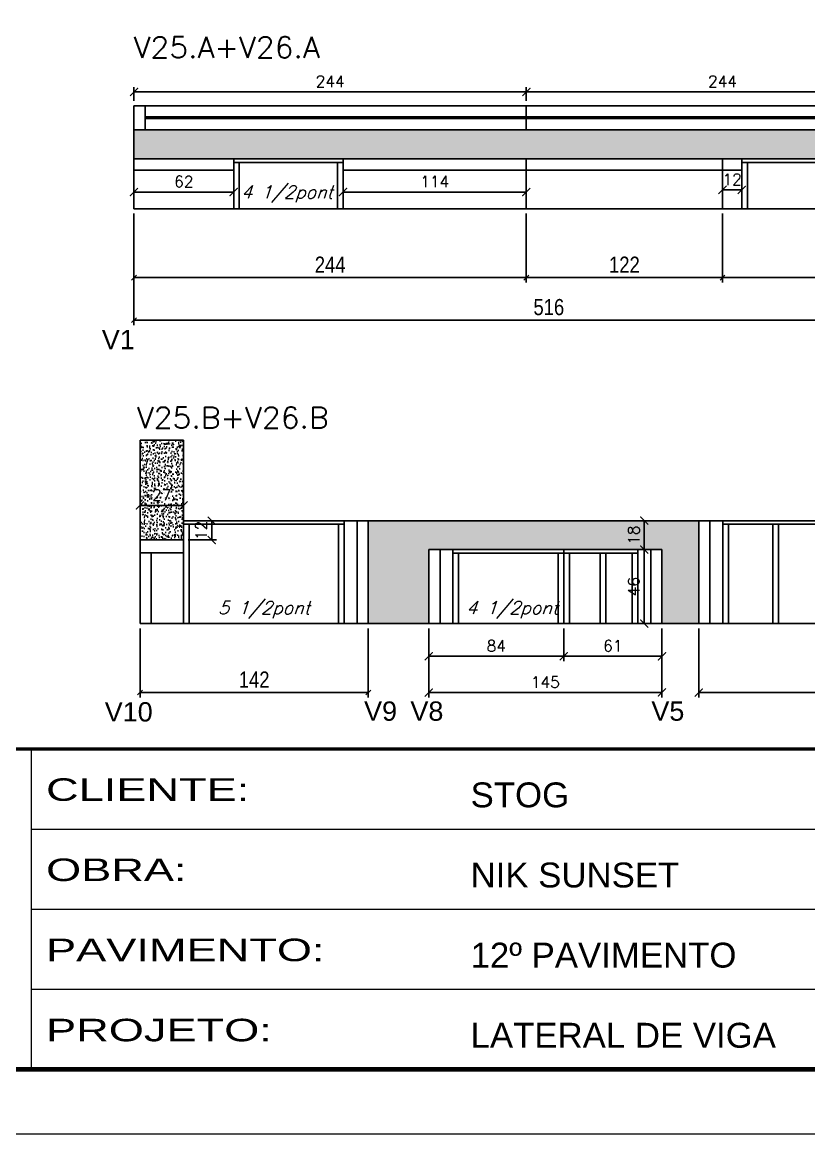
# Model space of a CAD drawing. Extents: x -10448 to -1189, y -11772 to 17235.
# Drawn here: x -6858 to -6369, y 6606 to 7297 of the extents above; entities that cross this region are included whole.
import ezdxf

# ---------------------------------------------------------------- set-up
doc = ezdxf.new("R2010")
doc.units = 0
doc.linetypes.add('CONTINUO', pattern=[0])
doc.linetypes.add('DASHED', pattern=[0.75, 0.5, -0.25])
for name, color, linetype in [('5', 5, 'Continuous'), ('COTA', 241, 'Continuous'), ('Painéis', 200, 'Continuous'), ('SARR_2.2x7', 40, 'Continuous'), ('SARR_3.5x7', 81, 'Continuous'), ('texto', 7, 'Continuous')]:
    doc.layers.add(name, color=color, linetype=linetype)
for name, color, linetype, lineweight in [('Folhas', 255, 'Continuous', 9), ('SARRAFO DE PRESSAO', 251, 'DASHED', 9), ('Texto Seção', 7, 'Continuous', 15)]:
    doc.layers.add(name, color=color, linetype=linetype, lineweight=lineweight)
doc.styles.add('ARIAL', font='arial.ttf')
doc.styles.add('COTA TECNICA', font='techl___.ttf', dxfattribs={"height": 10})
doc.styles.add('REGUA-120', font='ROMANS.shx', dxfattribs={"height": 15})
doc.styles.add('Romans', font='romans.shx')
doc.styles.get("Standard").update_dxf_attribs({"font": 'arial.ttf'})
doc.styles.add('Tecnologia', font='')
doc.styles.get('Tecnologia').set_extended_font_data('Forgotten Futurist')
doc.dimstyles.new('Cota Paínel', dxfattribs={"dimtxt": 7, "dimasz": 5, "dimexe": 3, "dimexo": 3, "dimgap": 3, "dimtad": 1, "dimdec": 1, "dimzin": 12, "dimdsep": 46, "dimtxsty": 'Romans', "dimblk": 'ARCHTICK', "dimcen": 0, "dimclrd": 4, "dimclre": 4, "dimclrt": 1, "dimadec": 1, "dimazin": 3, "dimtfac": 1, "dimtdec": 1, "dimtmove": 0, "dimatfit": 3, "dimldrblk": 'OBLIQUE', "dimfxl": 1, "dimtolj": 1, "dimtzin": 12, "dimarcsym": 0})
doc.dimstyles.new('PAINEL', dxfattribs={"dimtxt": 10, "dimasz": 3, "dimexe": 3, "dimexo": 3, "dimgap": 3, "dimtad": 1, "dimdec": 1, "dimzin": 12, "dimdsep": 46, "dimtxsty": 'COTA TECNICA', "dimblk1": 'OBLIQUE', "dimblk2": 'OBLIQUE', "dimsah": 1, "dimcen": 0.9, "dimclrd": 4, "dimclre": 4, "dimclrt": 240, "dimadec": 1, "dimazin": 3, "dimtfac": 1, "dimtdec": 1, "dimtmove": 0, "dimatfit": 3, "dimfxl": 1, "dimtolj": 1, "dimtzin": 12, "dimarcsym": 0})
pattern_1 = [(50, (-1544.4806, -189.847), (5.46554, -0.4781726), [0.5715, -6.2865]), (355, (-1544.4806, -189.847), (-1.0573026, 5.7317054), [0.4572, -5.0292175]), (100.451445, (-1544.025, -189.887), (4.4082374, 5.2535326), [0.4857003, -5.3427073]), (46.1842, (-1544.4806, -188.323), (8.132371, -1.26127), [0.85725, -9.42975]), (96.63556, (-1543.803, -188.428), (7.122124, 7.422784), [0.728551, -8.014068]), (351.18415, (-1544.481, -188.323), (7.122124, 7.422784), [0.685799, -7.543792]), (21, (-1543.7186, -188.704), (4.5484317, -3.067956), [0.5715, -6.2865]), (326, (-1543.7186, -188.704), (1.854061, 5.525639), [0.4572, -5.0292]), (71.451445, (-1543.3396, -188.96), (6.4024926, 2.457683), [0.4857003, -5.342698]), (37.5, (-1544.4806, -189.8472), (0.0926581, 2.53665117), [0, -4.96824, 0, -5.1054, 0, -5.04825]), (7.5, (-1544.4806, -189.8472), (2.0045899, 3.00541724), [0, -2.91084, 0, -4.85394, 0, -1.92405]), (327.5, (-1546.1799, -189.8472), (4.06771786, -0.1718623), [0, -1.905, 0, -5.9436, 0, -7.8867]), (317.5, (-1546.942, -189.847), (4.4438754, 0.7627947), [0, -2.4765, 0, -3.94716, 0, -5.6007])]

# ---------------------------------------------------------------- blocks, each defined once
blk = doc.blocks.new('9999999999')
at = {"color": 30, "linetype": 'CONTINUO'}
for p, q in [((98564.56, 34230.21), (98564.56, 34429.45)), ((98564.56, 34379.64), (99583.98, 34379.64)), ((98564.56, 34329.83), (99487.98, 34329.83)), ((98564.56, 34280.02), (99487.98, 34280.02))]:
    blk.add_line(p, q, dxfattribs=at)
at = {"color": 30, "linetype": 'CONTINUO', "const_width": 2}
blk.add_lwpolyline([(99583.98, 34230.21), (99583.98, 34414.45, 0.414214), (99568.98, 34429.45), (98228.98, 34429.45, 0.414214), (98213.98, 34414.45), (98213.98, 34245.21, 0.414214), (98228.98, 34230.21), (99583.98, 34230.21)], format="xyb", dxfattribs=at)
at = {"layer": 'Folhas'}
blk.add_lwpolyline([(98138.98, 34190.21), (99623.98, 34190.21), (99623.98, 35240.21), (98138.98, 35240.21)], close=True, dxfattribs=at)
at = {"layer": 'Folhas', "color": 30, "const_width": 3}
blk.add_lwpolyline([(98213.98, 34230.21), (99583.98, 34230.21), (99583.98, 35200.21), (98213.98, 35200.21)], close=True, dxfattribs=at)
at = {"color": 7, "linetype": 'Continuous', "ltscale": 5, "style": 'ARIAL'}
for s, height, p in [('STOG', 15.483, (98837.68, 34393.13)), ('NIK SUNSET', 15.483, (98837.68, 34343.32)), ('12º PAVIMENTO', 15.4829, (98837.68, 34293.51)), ('LATERAL DE VIGA', 15.4829, (98837.68, 34243.7))]:
    blk.add_text(s, height=height, dxfattribs=at).set_placement(p)
at = {"layer": 'Folhas', "color": 7, "style": 'Tecnologia', "width": 1.5}
for s, p in [('CLIENTE:', (98573.65, 34397.17)), ('OBRA:', (98573.65, 34347.31)), ('PAVIMENTO:', (98573.65, 34297.5)), ('PROJETO:', (98573.65, 34247.69))]:
    blk.add_text(s, height=14, dxfattribs=at).set_placement(p)
blk = doc.blocks.new('_Oblique')
at = {"color": 0, "linetype": 'ByBlock', "lineweight": -2}
blk.add_line((-0.5, -0.5), (0.5, 0.5), dxfattribs=at)
blk = doc.blocks.new('*D990')
at = {"layer": 'COTA', "color": 4, "linetype": 'ByBlock', "lineweight": -2, "transparency": 16777216}
for p, q in [((-6788.93, 7177.69), (-6788.93, 7134.85)), ((-6544.93, 7177.69), (-6544.93, 7134.85)), ((-6788.93, 7137.85), (-6544.93, 7137.85))]:
    blk.add_line(p, q, dxfattribs=at)
at = {"layer": 'Defpoints', "color": 0, "linetype": 'ByBlock', "transparency": 16777216}
for p in [(-6788.93, 7180.69), (-6544.93, 7180.69), (-6544.93, 7137.85)]:
    blk.add_point(p, dxfattribs=at)
at = {"layer": 'COTA', "color": 4, "linetype": 'ByBlock', "lineweight": -2, "transparency": 16777216, "xscale": 3, "yscale": 3, "zscale": 3, "rotation": 180}
blk.add_blockref('_Oblique', (-6788.93, 7137.85), dxfattribs=at)
at = {"layer": 'COTA', "color": 4, "linetype": 'ByBlock', "lineweight": -2, "transparency": 16777216, "xscale": 3, "yscale": 3, "zscale": 3}
blk.add_blockref('_Oblique', (-6544.93, 7137.85), dxfattribs=at)
at = {"layer": 'COTA', "color": 240, "linetype": 'ByBlock', "transparency": 16777216, "insert": (-6666.93, 7145.92), "char_height": 10, "attachment_point": 5, "style": 'COTA TECNICA'}
blk.add_mtext('\\A1;244', dxfattribs=at)
blk = doc.blocks.new('*D991')
at = {"layer": 'COTA', "color": 4, "linetype": 'ByBlock', "lineweight": -2, "transparency": 16777216}
for p, q in [((-6544.93, 7177.69), (-6544.93, 7134.85)), ((-6422.93, 7177.69), (-6422.93, 7134.85)), ((-6544.93, 7137.85), (-6422.93, 7137.85))]:
    blk.add_line(p, q, dxfattribs=at)
at = {"layer": 'Defpoints', "color": 0, "linetype": 'ByBlock', "transparency": 16777216}
for p in [(-6544.93, 7180.69), (-6422.93, 7180.69), (-6422.93, 7137.85)]:
    blk.add_point(p, dxfattribs=at)
at = {"layer": 'COTA', "color": 4, "linetype": 'ByBlock', "lineweight": -2, "transparency": 16777216, "xscale": 3, "yscale": 3, "zscale": 3, "rotation": 180}
blk.add_blockref('_Oblique', (-6544.93, 7137.85), dxfattribs=at)
at = {"layer": 'COTA', "color": 4, "linetype": 'ByBlock', "lineweight": -2, "transparency": 16777216, "xscale": 3, "yscale": 3, "zscale": 3}
blk.add_blockref('_Oblique', (-6422.93, 7137.85), dxfattribs=at)
at = {"layer": 'COTA', "color": 240, "linetype": 'ByBlock', "transparency": 16777216, "insert": (-6483.93, 7145.9), "char_height": 10, "attachment_point": 5, "style": 'COTA TECNICA'}
blk.add_mtext('\\A1;122', dxfattribs=at)
blk = doc.blocks.new('*D992')
at = {"layer": 'COTA', "color": 4, "linetype": 'ByBlock', "lineweight": -2, "transparency": 16777216}
for p, q in [((-6788.93, 7177.69), (-6788.93, 7108.35)), ((-6272.93, 7177.69), (-6272.93, 7108.35)), ((-6788.93, 7111.35), (-6272.93, 7111.35))]:
    blk.add_line(p, q, dxfattribs=at)
at = {"layer": 'Defpoints', "color": 0, "linetype": 'ByBlock', "transparency": 16777216}
for p in [(-6788.93, 7180.69), (-6272.93, 7180.69), (-6272.93, 7111.35)]:
    blk.add_point(p, dxfattribs=at)
at = {"layer": 'COTA', "color": 4, "linetype": 'ByBlock', "lineweight": -2, "transparency": 16777216, "xscale": 3, "yscale": 3, "zscale": 3, "rotation": 180}
blk.add_blockref('_Oblique', (-6788.93, 7111.35), dxfattribs=at)
at = {"layer": 'COTA', "color": 4, "linetype": 'ByBlock', "lineweight": -2, "transparency": 16777216, "xscale": 3, "yscale": 3, "zscale": 3}
blk.add_blockref('_Oblique', (-6272.93, 7111.35), dxfattribs=at)
at = {"layer": 'COTA', "color": 240, "linetype": 'ByBlock', "transparency": 16777216, "insert": (-6530.93, 7119.46), "char_height": 10, "attachment_point": 5, "style": 'COTA TECNICA'}
blk.add_mtext('\\A1;516', dxfattribs=at)
blk = doc.blocks.new('*D993')
at = {"layer": 'COTA', "color": 4, "linetype": 'ByBlock', "lineweight": -2, "transparency": 16777216}
for p, q in [((-6422.93, 7177.69), (-6422.93, 7134.85)), ((-6272.93, 7165.44), (-6272.93, 7134.85)), ((-6422.93, 7137.85), (-6272.93, 7137.85))]:
    blk.add_line(p, q, dxfattribs=at)
at = {"layer": 'Defpoints', "color": 0, "linetype": 'ByBlock', "transparency": 16777216}
for p in [(-6422.93, 7180.69), (-6272.93, 7168.44), (-6272.93, 7137.85)]:
    blk.add_point(p, dxfattribs=at)
at = {"layer": 'COTA', "color": 4, "linetype": 'ByBlock', "lineweight": -2, "transparency": 16777216, "xscale": 3, "yscale": 3, "zscale": 3, "rotation": 180}
blk.add_blockref('_Oblique', (-6422.93, 7137.85), dxfattribs=at)
at = {"layer": 'COTA', "color": 4, "linetype": 'ByBlock', "lineweight": -2, "transparency": 16777216, "xscale": 3, "yscale": 3, "zscale": 3}
blk.add_blockref('_Oblique', (-6272.93, 7137.85), dxfattribs=at)
at = {"layer": 'COTA', "color": 240, "linetype": 'ByBlock', "transparency": 16777216, "insert": (-6347.93, 7145.96), "char_height": 10, "attachment_point": 5, "style": 'COTA TECNICA'}
blk.add_mtext('\\A1;150', dxfattribs=at)
blk = doc.blocks.new('_ArchTick')
at = {"color": 0, "linetype": 'ByBlock', "const_width": 0.15}
blk.add_lwpolyline([(-0.5, -0.5), (0.5, 0.5)], dxfattribs=at)
blk = doc.blocks.new('*D994')
at = {"layer": 'COTA', "color": 4, "lineweight": -2, "transparency": 16777216}
for p, q in [((-6422.93, 7201.69), (-6422.93, 7189.4)), ((-6410.93, 7201.69), (-6410.93, 7189.4)), ((-6422.93, 7192.4), (-6410.93, 7192.4))]:
    blk.add_line(p, q, dxfattribs=at)
at = {"layer": 'Defpoints', "color": 0, "transparency": 16777216}
for p in [(-6422.93, 7204.69), (-6410.93, 7204.69), (-6410.93, 7192.4)]:
    blk.add_point(p, dxfattribs=at)
at = {"layer": 'COTA', "color": 4, "lineweight": -2, "transparency": 16777216, "xscale": 5, "yscale": 5, "zscale": 5, "rotation": 180}
blk.add_blockref('_ArchTick', (-6422.93, 7192.4), dxfattribs=at)
at = {"layer": 'COTA', "color": 4, "lineweight": -2, "transparency": 16777216, "xscale": 5, "yscale": 5, "zscale": 5}
blk.add_blockref('_ArchTick', (-6410.93, 7192.4), dxfattribs=at)
at = {"layer": 'COTA', "color": 1, "transparency": 16777216, "insert": (-6416.93, 7198.9), "char_height": 7, "attachment_point": 5, "style": 'Romans'}
blk.add_mtext('\\A1;12', dxfattribs=at)
blk = doc.blocks.new('*D995')
at = {"layer": 'COTA', "color": 4, "lineweight": -2, "transparency": 16777216}
for p, q in [((-6658.93, 7201.69), (-6658.93, 7188.05)), ((-6544.93, 7201.69), (-6544.93, 7188.05)), ((-6544.93, 7191.05), (-6658.93, 7191.05))]:
    blk.add_line(p, q, dxfattribs=at)
at = {"layer": 'Defpoints', "color": 0, "transparency": 16777216}
for p in [(-6658.93, 7204.69), (-6544.93, 7204.69), (-6658.93, 7191.05)]:
    blk.add_point(p, dxfattribs=at)
at = {"layer": 'COTA', "color": 4, "lineweight": -2, "transparency": 16777216, "xscale": 5, "yscale": 5, "zscale": 5, "rotation": 180}
blk.add_blockref('_ArchTick', (-6658.93, 7191.05), dxfattribs=at)
at = {"layer": 'COTA', "color": 4, "lineweight": -2, "transparency": 16777216, "xscale": 5, "yscale": 5, "zscale": 5}
blk.add_blockref('_ArchTick', (-6544.93, 7191.05), dxfattribs=at)
at = {"layer": 'COTA', "color": 1, "transparency": 16777216, "insert": (-6601.93, 7197.55), "char_height": 7, "attachment_point": 5, "style": 'Romans'}
blk.add_mtext('\\A1;114', dxfattribs=at)
blk = doc.blocks.new('*D996')
at = {"layer": 'COTA', "color": 4, "lineweight": -2, "transparency": 16777216}
for p, q in [((-6788.93, 7201.69), (-6788.93, 7188.05)), ((-6726.93, 7201.69), (-6726.93, 7188.05)), ((-6726.93, 7191.05), (-6788.93, 7191.05))]:
    blk.add_line(p, q, dxfattribs=at)
at = {"layer": 'Defpoints', "color": 0, "transparency": 16777216}
for p in [(-6788.93, 7204.69), (-6726.93, 7204.69), (-6788.93, 7191.05)]:
    blk.add_point(p, dxfattribs=at)
at = {"layer": 'COTA', "color": 4, "lineweight": -2, "transparency": 16777216, "xscale": 5, "yscale": 5, "zscale": 5, "rotation": 180}
blk.add_blockref('_ArchTick', (-6788.93, 7191.05), dxfattribs=at)
at = {"layer": 'COTA', "color": 4, "lineweight": -2, "transparency": 16777216, "xscale": 5, "yscale": 5, "zscale": 5}
blk.add_blockref('_ArchTick', (-6726.93, 7191.05), dxfattribs=at)
at = {"layer": 'COTA', "color": 1, "transparency": 16777216, "insert": (-6757.93, 7197.55), "char_height": 7, "attachment_point": 5, "style": 'Romans'}
blk.add_mtext('\\A1;62', dxfattribs=at)
blk = doc.blocks.new('*D1005')
at = {"layer": 'COTA', "color": 4, "lineweight": -2, "transparency": 16777216}
for p, q in [((-6788.93, 7247.69), (-6788.93, 7256.3)), ((-6544.93, 7247.69), (-6544.93, 7256.3)), ((-6788.93, 7253.3), (-6544.93, 7253.3))]:
    blk.add_line(p, q, dxfattribs=at)
at = {"layer": 'Defpoints', "color": 0, "transparency": 16777216}
for p in [(-6544.93, 7253.3), (-6788.93, 7244.69), (-6544.93, 7244.69)]:
    blk.add_point(p, dxfattribs=at)
at = {"layer": 'COTA', "color": 4, "lineweight": -2, "transparency": 16777216, "xscale": 5, "yscale": 5, "zscale": 5, "rotation": 180}
blk.add_blockref('_ArchTick', (-6788.93, 7253.3), dxfattribs=at)
at = {"layer": 'COTA', "color": 4, "lineweight": -2, "transparency": 16777216, "xscale": 5, "yscale": 5, "zscale": 5}
blk.add_blockref('_ArchTick', (-6544.93, 7253.3), dxfattribs=at)
at = {"layer": 'COTA', "color": 1, "transparency": 16777216, "insert": (-6666.93, 7259.8), "char_height": 7, "attachment_point": 5, "style": 'Romans'}
blk.add_mtext('\\A1;244', dxfattribs=at)
blk = doc.blocks.new('*D1006')
at = {"layer": 'COTA', "color": 4, "lineweight": -2, "transparency": 16777216}
for p, q in [((-6544.93, 7247.69), (-6544.93, 7256.3)), ((-6300.93, 7247.69), (-6300.93, 7256.3)), ((-6544.93, 7253.3), (-6300.93, 7253.3))]:
    blk.add_line(p, q, dxfattribs=at)
at = {"layer": 'Defpoints', "color": 0, "transparency": 16777216}
for p in [(-6300.93, 7253.3), (-6544.93, 7244.69), (-6300.93, 7244.69)]:
    blk.add_point(p, dxfattribs=at)
at = {"layer": 'COTA', "color": 4, "lineweight": -2, "transparency": 16777216, "xscale": 5, "yscale": 5, "zscale": 5, "rotation": 180}
blk.add_blockref('_ArchTick', (-6544.93, 7253.3), dxfattribs=at)
at = {"layer": 'COTA', "color": 4, "lineweight": -2, "transparency": 16777216, "xscale": 5, "yscale": 5, "zscale": 5}
blk.add_blockref('_ArchTick', (-6300.93, 7253.3), dxfattribs=at)
at = {"layer": 'COTA', "color": 1, "transparency": 16777216, "insert": (-6422.93, 7259.8), "char_height": 7, "attachment_point": 5, "style": 'Romans'}
blk.add_mtext('\\A1;244', dxfattribs=at)
blk = doc.blocks.new('*D1009')
at = {"layer": 'COTA', "color": 4, "linetype": 'ByBlock', "lineweight": -2, "transparency": 16777216}
for p, q in [((-6785.18, 6919.74), (-6785.18, 6876.92)), ((-6643.18, 6919.74), (-6643.18, 6876.92)), ((-6785.18, 6879.92), (-6643.18, 6879.92))]:
    blk.add_line(p, q, dxfattribs=at)
at = {"layer": 'Defpoints', "color": 0, "linetype": 'ByBlock', "transparency": 16777216}
for p in [(-6785.18, 6922.74), (-6643.18, 6922.74), (-6643.18, 6879.92)]:
    blk.add_point(p, dxfattribs=at)
at = {"layer": 'COTA', "color": 4, "linetype": 'ByBlock', "lineweight": -2, "transparency": 16777216, "xscale": 3, "yscale": 3, "zscale": 3, "rotation": 180}
blk.add_blockref('_Oblique', (-6785.18, 6879.92), dxfattribs=at)
at = {"layer": 'COTA', "color": 4, "linetype": 'ByBlock', "lineweight": -2, "transparency": 16777216, "xscale": 3, "yscale": 3, "zscale": 3}
blk.add_blockref('_Oblique', (-6643.18, 6879.92), dxfattribs=at)
at = {"layer": 'COTA', "color": 240, "linetype": 'ByBlock', "transparency": 16777216, "insert": (-6714.18, 6887.99), "char_height": 10, "attachment_point": 5, "style": 'COTA TECNICA'}
blk.add_mtext('\\A1;142', dxfattribs=at)
blk = doc.blocks.new('*D1010')
at = {"layer": 'COTA', "color": 4, "lineweight": -2, "transparency": 16777216}
for p, q in [((-6437.72, 6919.74), (-6437.72, 6876.88)), ((-6262.72, 6919.74), (-6262.72, 6876.88)), ((-6262.72, 6879.88), (-6437.72, 6879.88))]:
    blk.add_line(p, q, dxfattribs=at)
at = {"layer": 'Defpoints', "color": 0, "transparency": 16777216}
for p in [(-6437.72, 6922.74), (-6262.72, 6922.74), (-6437.72, 6879.88)]:
    blk.add_point(p, dxfattribs=at)
at = {"layer": 'COTA', "color": 4, "lineweight": -2, "transparency": 16777216, "xscale": 5, "yscale": 5, "zscale": 5, "rotation": 180}
blk.add_blockref('_ArchTick', (-6437.72, 6879.88), dxfattribs=at)
at = {"layer": 'COTA', "color": 4, "lineweight": -2, "transparency": 16777216, "xscale": 5, "yscale": 5, "zscale": 5}
blk.add_blockref('_ArchTick', (-6262.72, 6879.88), dxfattribs=at)
at = {"layer": 'COTA', "color": 1, "transparency": 16777216, "insert": (-6350.22, 6886.38), "char_height": 7, "attachment_point": 5, "style": 'Romans'}
blk.add_mtext('\\A1;175', dxfattribs=at)
blk = doc.blocks.new('*D1011')
at = {"layer": 'COTA', "color": 4, "lineweight": -2, "transparency": 16777216}
for p, q in [((-6605.59, 6919.74), (-6605.59, 6876.92)), ((-6460.59, 6919.74), (-6460.59, 6876.92)), ((-6605.59, 6879.92), (-6460.59, 6879.92))]:
    blk.add_line(p, q, dxfattribs=at)
at = {"layer": 'Defpoints', "color": 0, "transparency": 16777216}
for p in [(-6605.59, 6922.74), (-6460.59, 6922.74), (-6460.59, 6879.92)]:
    blk.add_point(p, dxfattribs=at)
at = {"layer": 'COTA', "color": 4, "lineweight": -2, "transparency": 16777216, "xscale": 5, "yscale": 5, "zscale": 5, "rotation": 180}
blk.add_blockref('_ArchTick', (-6605.59, 6879.92), dxfattribs=at)
at = {"layer": 'COTA', "color": 4, "lineweight": -2, "transparency": 16777216, "xscale": 5, "yscale": 5, "zscale": 5}
blk.add_blockref('_ArchTick', (-6460.59, 6879.92), dxfattribs=at)
at = {"layer": 'COTA', "color": 1, "transparency": 16777216, "insert": (-6533.09, 6886.42), "char_height": 7, "attachment_point": 5, "style": 'Romans'}
blk.add_mtext('\\A1;145', dxfattribs=at)
blk = doc.blocks.new('*D1015')
at = {"layer": 'COTA', "color": 4, "lineweight": -2, "transparency": 16777216}
for p, q in [((-6605.59, 6919.74), (-6605.59, 6899.46)), ((-6521.59, 6919.74), (-6521.59, 6899.46)), ((-6605.59, 6902.46), (-6521.59, 6902.46))]:
    blk.add_line(p, q, dxfattribs=at)
at = {"layer": 'Defpoints', "color": 0, "transparency": 16777216}
for p in [(-6605.59, 6922.74), (-6521.59, 6922.74), (-6521.59, 6902.46)]:
    blk.add_point(p, dxfattribs=at)
at = {"layer": 'COTA', "color": 4, "lineweight": -2, "transparency": 16777216, "xscale": 5, "yscale": 5, "zscale": 5, "rotation": 180}
blk.add_blockref('_ArchTick', (-6605.59, 6902.46), dxfattribs=at)
at = {"layer": 'COTA', "color": 4, "lineweight": -2, "transparency": 16777216, "xscale": 5, "yscale": 5, "zscale": 5}
blk.add_blockref('_ArchTick', (-6521.59, 6902.46), dxfattribs=at)
at = {"layer": 'COTA', "color": 1, "transparency": 16777216, "insert": (-6563.59, 6908.96), "char_height": 7, "attachment_point": 5, "style": 'Romans'}
blk.add_mtext('\\A1;84', dxfattribs=at)
blk = doc.blocks.new('*D1016')
at = {"layer": 'COTA', "color": 4, "lineweight": -2, "transparency": 16777216}
for p, q in [((-6521.59, 6919.74), (-6521.59, 6899.46)), ((-6460.59, 6919.74), (-6460.59, 6899.46)), ((-6521.59, 6902.46), (-6460.59, 6902.46))]:
    blk.add_line(p, q, dxfattribs=at)
at = {"layer": 'Defpoints', "color": 0, "transparency": 16777216}
for p in [(-6521.59, 6922.74), (-6460.59, 6922.74), (-6460.59, 6902.46)]:
    blk.add_point(p, dxfattribs=at)
at = {"layer": 'COTA', "color": 4, "lineweight": -2, "transparency": 16777216, "xscale": 5, "yscale": 5, "zscale": 5, "rotation": 180}
blk.add_blockref('_ArchTick', (-6521.59, 6902.46), dxfattribs=at)
at = {"layer": 'COTA', "color": 4, "lineweight": -2, "transparency": 16777216, "xscale": 5, "yscale": 5, "zscale": 5}
blk.add_blockref('_ArchTick', (-6460.59, 6902.46), dxfattribs=at)
at = {"layer": 'COTA', "color": 1, "transparency": 16777216, "insert": (-6491.09, 6908.96), "char_height": 7, "attachment_point": 5, "style": 'Romans'}
blk.add_mtext('\\A1;61', dxfattribs=at)
blk = doc.blocks.new('*D1019')
at = {"layer": 'COTA', "color": 4, "lineweight": -2, "transparency": 16777216}
for p, q in [((-6463.59, 6968.74), (-6474.6, 6968.74)), ((-6471.6, 6968.74), (-6471.6, 6922.74)), ((-6463.59, 6922.74), (-6474.6, 6922.74))]:
    blk.add_line(p, q, dxfattribs=at)
at = {"layer": 'Defpoints', "color": 0, "transparency": 16777216}
for p in [(-6460.59, 6968.74), (-6471.6, 6922.74), (-6460.59, 6922.74)]:
    blk.add_point(p, dxfattribs=at)
at = {"layer": 'COTA', "color": 4, "lineweight": -2, "transparency": 16777216, "xscale": 5, "yscale": 5, "zscale": 5}
for p, rotation in [((-6471.6, 6968.74), 90), ((-6471.6, 6922.74), 270)]:
    blk.add_blockref('_ArchTick', p, dxfattribs=dict(at, rotation=rotation))
at = {"layer": 'COTA', "color": 1, "transparency": 16777216, "insert": (-6478.1, 6945.74), "char_height": 7, "attachment_point": 5, "rotation": 90, "style": 'Romans'}
blk.add_mtext('\\A1;46', dxfattribs=at)
blk = doc.blocks.new('*D1020')
at = {"layer": 'COTA', "color": 4, "lineweight": -2, "transparency": 16777216}
for p, q in [((-6463.59, 6986.74), (-6474.6, 6986.74)), ((-6471.6, 6968.74), (-6471.6, 6986.74)), ((-6463.59, 6968.74), (-6474.6, 6968.74))]:
    blk.add_line(p, q, dxfattribs=at)
at = {"layer": 'Defpoints', "color": 0, "transparency": 16777216}
for p in [(-6471.6, 6986.74), (-6460.59, 6986.74), (-6460.59, 6968.74)]:
    blk.add_point(p, dxfattribs=at)
at = {"layer": 'COTA', "color": 4, "lineweight": -2, "transparency": 16777216, "xscale": 5, "yscale": 5, "zscale": 5}
for p, rotation in [((-6471.6, 6986.74), 90), ((-6471.6, 6968.74), 270)]:
    blk.add_blockref('_ArchTick', p, dxfattribs=dict(at, rotation=rotation))
at = {"layer": 'COTA', "color": 1, "transparency": 16777216, "insert": (-6478.1, 6977.74), "char_height": 7, "attachment_point": 5, "rotation": 90, "style": 'Romans'}
blk.add_mtext('\\A1;18', dxfattribs=at)
blk = doc.blocks.new('*D1021')
at = {"layer": 'COTA', "color": 4, "lineweight": -2, "transparency": 16777216}
for p, q in [((-6755.18, 6986.74), (-6737.57, 6986.74)), ((-6740.57, 6974.74), (-6740.57, 6986.74)), ((-6755.18, 6974.74), (-6737.57, 6974.74))]:
    blk.add_line(p, q, dxfattribs=at)
at = {"layer": 'Defpoints', "color": 0, "transparency": 16777216}
for p in [(-6758.18, 6986.74), (-6740.57, 6986.74), (-6758.18, 6974.74)]:
    blk.add_point(p, dxfattribs=at)
at = {"layer": 'COTA', "color": 4, "lineweight": -2, "transparency": 16777216, "xscale": 5, "yscale": 5, "zscale": 5}
for p, rotation in [((-6740.57, 6986.74), 90), ((-6740.57, 6974.74), 270)]:
    blk.add_blockref('_ArchTick', p, dxfattribs=dict(at, rotation=rotation))
at = {"layer": 'COTA', "color": 1, "transparency": 16777216, "insert": (-6747.07, 6980.74), "char_height": 7, "attachment_point": 5, "rotation": 90, "style": 'Romans'}
blk.add_mtext('\\A1;12', dxfattribs=at)
blk = doc.blocks.new('*D1022')
at = {"layer": 'COTA', "color": 4, "lineweight": -2, "transparency": 16777216}
for p, q in [((-6785.18, 6977.74), (-6785.18, 6999.21)), ((-6785.18, 6996.21), (-6758.18, 6996.21)), ((-6758.18, 6977.74), (-6758.18, 6999.21))]:
    blk.add_line(p, q, dxfattribs=at)
at = {"layer": 'Defpoints', "color": 0, "transparency": 16777216}
for p in [(-6758.18, 6996.21), (-6785.18, 6974.74), (-6758.18, 6974.74)]:
    blk.add_point(p, dxfattribs=at)
at = {"layer": 'COTA', "color": 4, "lineweight": -2, "transparency": 16777216, "xscale": 5, "yscale": 5, "zscale": 5, "rotation": 180}
blk.add_blockref('_ArchTick', (-6785.18, 6996.21), dxfattribs=at)
at = {"layer": 'COTA', "color": 4, "lineweight": -2, "transparency": 16777216, "xscale": 5, "yscale": 5, "zscale": 5}
blk.add_blockref('_ArchTick', (-6758.18, 6996.21), dxfattribs=at)
at = {"layer": 'COTA', "color": 1, "transparency": 16777216, "insert": (-6771.68, 7002.71), "char_height": 7, "attachment_point": 5, "style": 'Romans'}
blk.add_mtext('\\A1;27', dxfattribs=at)

msp = doc.modelspace()

# ---------------------------------------------------------------- hatches: boundary and pattern name
at = {"layer": 'COTA', "linetype": 'ByBlock'}
h = msp.add_hatch(dxfattribs=at)
h.set_pattern_fill('AR-CONC', color=256, scale=0.03)
h.set_pattern_definition(pattern_1)
h.paths.add_polyline_path([(-6788.93, 7229.69), (-6788.93, 7211.69), (-6272.93, 7211.69), (-6272.93, 7180.69), (-6253.93, 7180.69), (-6253.93, 7211.69), (-5913.93, 7211.69), (-5913.93, 7229.69), (-6056.93, 7229.69)])
h = msp.add_hatch(dxfattribs=at)
h.set_pattern_fill('AR-CONC', color=256, scale=0.03)
h.set_pattern_definition(pattern_1)
h.paths.add_polyline_path([(-6758.18, 7036.74), (-6785.18, 7036.74), (-6785.18, 6974.74), (-6758.18, 6974.74), (-6758.18, 6986.74)])
h = msp.add_hatch(dxfattribs=at)
h.set_pattern_fill('AR-CONC', color=256, scale=0.03)
h.set_pattern_definition(pattern_1)
h.paths.add_polyline_path([(-6605.59, 6968.74), (-6460.59, 6968.74), (-6460.59, 6922.74), (-6437.72, 6922.74), (-6437.72, 6986.74), (-6643.18, 6986.74), (-6643.18, 6922.74), (-6605.59, 6922.74)])

# ---------------------------------------------------------------- linework, layer by layer
for p, q in [((-6788.93, 7211.69), (-6788.93, 7229.69)), ((-6785.18, 6974.74), (-6785.18, 7036.74)), ((-6785.18, 7036.74), (-6758.18, 7036.74)), ((-6758.18, 6986.74), (-6758.18, 7036.74)), ((-6643.18, 6986.74), (-6437.72, 6986.74)), ((-6605.59, 6922.74), (-6643.18, 6922.74)), ((-6460.59, 6922.74), (-6437.72, 6922.74))]:
    msp.add_line(p, q, dxfattribs=at)
at = {"layer": 'Painéis', "linetype": 'ByBlock'}
for p, q in [((-6788.93, 7244.69), (-6056.93, 7244.69)), ((-6788.93, 7229.69), (-6788.93, 7244.69)), ((-6544.93, 7229.69), (-6544.93, 7244.69)), ((-6788.93, 7229.69), (-6056.93, 7229.69)), ((-6788.93, 7211.69), (-6272.93, 7211.69)), ((-6788.93, 7180.69), (-6788.93, 7211.69)), ((-6544.93, 7180.69), (-6544.93, 7211.69)), ((-6422.93, 7180.69), (-6422.93, 7211.69)), ((-6788.93, 7180.69), (-6272.93, 7180.69)), ((-6758.18, 6986.74), (-6643.18, 6986.74)), ((-6758.18, 6974.74), (-6758.18, 6986.74)), ((-6643.18, 6922.74), (-6643.18, 6986.74)), ((-6437.72, 6986.74), (-6273.72, 6986.74)), ((-6437.72, 6922.74), (-6437.72, 6986.74)), ((-6785.18, 6922.74), (-6785.18, 6974.74)), ((-6785.18, 6974.74), (-6758.18, 6974.74)), ((-6605.59, 6968.74), (-6460.59, 6968.74)), ((-6605.59, 6922.74), (-6605.59, 6968.74)), ((-6521.59, 6922.74), (-6521.59, 6968.74)), ((-6460.59, 6922.74), (-6460.59, 6968.74)), ((-6785.18, 6922.74), (-6643.18, 6922.74)), ((-6605.59, 6922.74), (-6460.59, 6922.74)), ((-6437.72, 6922.74), (-6262.72, 6922.74))]:
    msp.add_line(p, q, dxfattribs=at)
at = {"layer": 'SARR_2.2x7', "linetype": 'Continuous'}
for p, q in [((-6781.93, 7229.69), (-6781.93, 7244.69)), ((-6781.93, 7237.69), (-6544.93, 7237.69)), ((-6781.93, 7236.69), (-6544.93, 7236.69)), ((-6544.93, 7237.69), (-6300.93, 7237.69)), ((-6544.93, 7236.69), (-6300.93, 7236.69)), ((-6726.93, 7209.49), (-6658.93, 7209.49)), ((-6410.93, 7209.49), (-6287.93, 7209.49)), ((-6788.93, 7204.69), (-6726.93, 7204.69)), ((-6658.93, 7204.69), (-6544.93, 7204.69)), ((-6544.93, 7204.69), (-6422.93, 7204.69)), ((-6422.93, 7204.69), (-6410.93, 7204.69)), ((-6650.18, 6922.74), (-6650.18, 6986.74)), ((-6430.72, 6922.74), (-6430.72, 6986.74)), ((-6758.18, 6984.54), (-6658.18, 6984.54)), ((-6422.72, 6984.54), (-6358.72, 6984.54)), ((-6785.18, 6966.74), (-6758.18, 6966.74)), ((-6778.18, 6922.74), (-6778.18, 6966.74)), ((-6598.59, 6922.74), (-6598.59, 6968.74)), ((-6590.59, 6966.54), (-6521.59, 6966.54)), ((-6521.59, 6966.54), (-6475.59, 6966.54)), ((-6467.59, 6922.74), (-6467.59, 6968.74))]:
    msp.add_line(p, q, dxfattribs=at)
at = {"layer": 'SARR_3.5x7'}
for p, q in [((-6726.93, 7211.69), (-6726.93, 7180.69)), ((-6723.43, 7209.49), (-6723.43, 7180.69)), ((-6662.43, 7209.49), (-6662.43, 7180.69)), ((-6658.93, 7211.69), (-6658.93, 7180.69)), ((-6410.93, 7211.69), (-6410.93, 7180.69)), ((-6407.43, 7209.49), (-6407.43, 7180.69)), ((-6726.93, 7180.69), (-6723.43, 7180.69)), ((-6548.43, 7180.69), (-6544.93, 7180.69)), ((-6544.93, 7180.69), (-6541.43, 7180.69)), ((-6426.43, 7180.69), (-6422.93, 7180.69)), ((-6422.93, 7180.69), (-6419.43, 7180.69)), ((-6758.18, 6986.74), (-6758.18, 6922.74)), ((-6658.18, 6986.74), (-6658.18, 6922.74)), ((-6422.72, 6986.74), (-6422.72, 6922.74)), ((-6754.68, 6984.54), (-6754.68, 6922.74)), ((-6661.68, 6984.54), (-6661.68, 6922.74)), ((-6419.22, 6984.54), (-6419.22, 6922.74)), ((-6391.59, 6984.54), (-6391.59, 6922.74)), ((-6388.09, 6984.54), (-6388.09, 6922.74)), ((-6590.59, 6968.74), (-6590.59, 6922.74)), ((-6587.09, 6966.54), (-6587.09, 6922.74)), ((-6525.09, 6966.54), (-6525.09, 6922.74)), ((-6521.59, 6968.74), (-6521.59, 6922.74)), ((-6518.09, 6966.54), (-6518.09, 6922.74)), ((-6499.01, 6966.54), (-6499.01, 6922.74)), ((-6495.51, 6966.54), (-6495.51, 6922.74)), ((-6479.09, 6966.54), (-6479.09, 6922.74)), ((-6475.59, 6968.74), (-6475.59, 6922.74)), ((-6758.18, 6922.74), (-6754.68, 6922.74)), ((-6661.68, 6922.74), (-6658.18, 6922.74)), ((-6590.59, 6922.74), (-6587.09, 6922.74)), ((-6479.09, 6922.74), (-6475.59, 6922.74)), ((-6422.72, 6922.74), (-6419.22, 6922.74))]:
    msp.add_line(p, q, dxfattribs=at)

# ---------------------------------------------------------------- block references
at = {"layer": 'SARRAFO DE PRESSAO', "color": 6, "linetype": 'ByBlock'}
msp.add_blockref('9999999999', (-105417.26, -27584.58), dxfattribs=at)

# ---------------------------------------------------------------- texts
at = {"layer": '5', "linetype": 'Continuous'}
for s, rotation, p in [('V1', 0.00004, (-6808.93, 7093.33)), ('V10', 0.00004, (-6807.11, 6861.91)), ('V9', 359.99996, (-6645.81, 6862.38)), ('V8', 359.99996, (-6617.01, 6862.38)), ('V5', 359.99996, (-6467.15, 6862.38))]:
    msp.add_text(s, height=12, rotation=rotation, dxfattribs=at).set_placement(p)
at = {"layer": 'texto', "color": 2, "char_height": 8, "attachment_point": 5, "style": 'Romans'}
for s, insert in [('{\\Q19;\\C256;4 1/2pont}', (-6693.78, 7189.77)), ('{\\Q19;\\C256;5 1/2pont}', (-6708.07, 6931.28)), ('{\\Q19;\\C256;4 1/2pont}', (-6553.74, 6931.28))]:
    msp.add_mtext(s, dxfattribs=dict(at, insert=insert))
at = {"layer": 'Texto Seção', "style": 'REGUA-120', "width": 1.05}
for s, p in [('V25.A+V26.A', (-6789.18, 7274.57)), ('V25.B+V26.B', (-6787.18, 7044.28))]:
    msp.add_text(s, height=13, dxfattribs=at).set_placement(p)

# ---------------------------------------------------------------- dimensions: what is measured, and where the dimension line sits
at = {"layer": 'COTA'}
for base, p1, p2, picture, middle in [((-6544.93, 7253.3), (-6788.93, 7244.69), (-6544.93, 7244.69), '*D1005', (-6666.93, 7259.8)), ((-6788.93, 7191.05), (-6726.93, 7204.69), (-6788.93, 7204.69), '*D996', (-6757.93, 7197.55)), ((-6658.93, 7191.05), (-6544.93, 7204.69), (-6658.93, 7204.69), '*D995', (-6601.93, 7197.55)), ((-6758.18, 6996.21), (-6785.18, 6974.74), (-6758.18, 6974.74), '*D1022', (-6771.68, 7002.71)), ((-6460.59, 6879.92), (-6605.59, 6922.74), (-6460.59, 6922.74), '*D1011', (-6533.09, 6886.42)), ((-6521.59, 6902.46), (-6605.59, 6922.74), (-6521.59, 6922.74), '*D1015', (-6563.59, 6908.96)), ((-6437.72, 6879.88), (-6262.72, 6922.74), (-6437.72, 6922.74), '*D1010', (-6350.22, 6886.38))]:
    dim = msp.add_linear_dim(base=base, p1=p1, p2=p2, dimstyle='Cota Paínel', dxfattribs=at)
    dim.commit()
    dim.dimension.update_dxf_attribs({"geometry": picture, "text_midpoint": middle})
for base, p1, p2, picture, middle in [((-6300.93, 7253.3), (-6544.93, 7244.69), (-6300.93, 7244.69), '*D1006', (-6422.93, 7259.8)), ((-6460.59, 6902.46), (-6521.59, 6922.74), (-6460.59, 6922.74), '*D1016', (-6491.09, 6908.96))]:
    dim = msp.add_linear_dim(base=base, p1=p1, p2=p2, dimstyle='Cota Paínel', override={"dimtmove": 1}, dxfattribs=at)
    dim.commit()
    dim.dimension.update_dxf_attribs({"geometry": picture, "text_midpoint": middle})
dim = msp.add_linear_dim(base=(-6410.93, 7192.4), p1=(-6422.93, 7204.69), p2=(-6410.93, 7204.69), dimstyle='Cota Paínel', dxfattribs=at)
dim.commit()
dim.dimension.update_dxf_attribs({"geometry": '*D994', "text_midpoint": (-6416.93, 7192.4), "dimtype": 160})
at = {"layer": 'COTA', "linetype": 'ByBlock'}
for base, p1, p2, picture, middle in [((-6544.93, 7137.85), (-6788.93, 7180.69), (-6544.93, 7180.69), '*D990', (-6666.93, 7145.92)), ((-6272.93, 7111.35), (-6788.93, 7180.69), (-6272.93, 7180.69), '*D992', (-6530.93, 7119.46)), ((-6272.93, 7137.85), (-6422.93, 7180.69), (-6272.93, 7168.44), '*D993', (-6347.93, 7145.96)), ((-6643.18, 6879.92), (-6785.18, 6922.74), (-6643.18, 6922.74), '*D1009', (-6714.18, 6887.99))]:
    dim = msp.add_linear_dim(base=base, p1=p1, p2=p2, dimstyle='PAINEL', dxfattribs=at)
    dim.commit()
    dim.dimension.update_dxf_attribs({"geometry": picture, "text_midpoint": middle})
dim = msp.add_linear_dim(base=(-6422.93, 7137.85), p1=(-6544.93, 7180.69), p2=(-6422.93, 7180.69), dimstyle='PAINEL', override={"dimtmove": 1}, dxfattribs=at)
dim.commit()
dim.dimension.update_dxf_attribs({"geometry": '*D991', "text_midpoint": (-6483.93, 7145.9)})
at = {"layer": 'COTA'}
dim = msp.add_linear_dim(base=(-6740.57, 6986.74), p1=(-6758.18, 6974.74), p2=(-6758.18, 6986.74), angle=90, dimstyle='Cota Paínel', dxfattribs=at)
dim.commit()
dim.dimension.update_dxf_attribs({"geometry": '*D1021', "text_midpoint": (-6740.57, 6980.74), "dimtype": 160})
for base, p2, picture, middle in [((-6471.6, 6986.74), (-6460.59, 6986.74), '*D1020', (-6478.1, 6977.74)), ((-6471.6, 6922.74), (-6460.59, 6922.74), '*D1019', (-6478.1, 6945.74))]:
    dim = msp.add_linear_dim(base=base, p1=(-6460.59, 6968.74), p2=p2, angle=90, dimstyle='Cota Paínel', dxfattribs=at)
    dim.commit()
    dim.dimension.update_dxf_attribs({"geometry": picture, "text_midpoint": middle})

doc.saveas('drawing.dxf')
